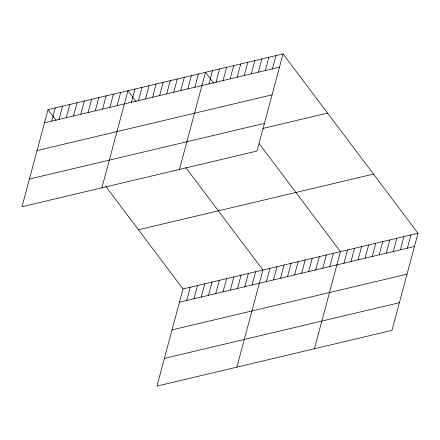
<?xml version="1.0" encoding="UTF-8"?>
<svg xmlns="http://www.w3.org/2000/svg" width="440" height="440" viewBox="0 0 440 440"><rect width="100%" height="100%" fill="white"/><g stroke="black" fill="none" stroke-linecap="round" stroke-linejoin="round"><path stroke-width="0.66" d="M48.021 109.621L22 206.74L257.004 151.041L283.03 53.922L48.021 109.621L56.122 120.379M51.739 121.138L55.286 107.899M59.004 119.416L62.552 106.178M66.27 117.695L69.817 104.456M73.529 115.973L77.077 102.734M80.795 114.252L84.343 101.013M88.061 112.53L91.608 99.292M95.321 110.809L98.868 97.57M102.586 109.087L106.134 95.849M109.852 107.366L113.399 94.127M117.112 105.644L120.659 92.406M101.904 187.803L127.925 90.684L136.026 101.442M131.428 102.251L134.976 89.012M138.479 100.579L142.027 87.34M145.53 98.912L149.078 85.668M152.581 97.24L156.129 84.002M159.627 95.568L163.174 82.33M166.678 93.896L170.225 80.658M173.729 92.224L177.276 78.986M180.78 90.558L184.327 77.314M187.831 88.886L191.378 75.647M194.882 87.213L198.429 73.975M179.454 169.422L205.48 72.303L213.576 83.061M208.978 83.875L212.526 70.631M216.029 82.203L219.577 68.959M223.08 80.531L226.628 67.293M230.131 78.859L233.679 65.621M237.182 77.187L240.73 63.949M105.837 186.439L182.996 288.959L156.97 386.078L391.98 330.38L418 233.261L283.03 53.922M244.233 75.521L247.781 62.277M186.709 300.476L190.256 287.238M251.279 73.849L254.826 60.605M193.974 298.755L197.522 285.516M258.329 72.177L261.877 58.938M201.24 297.033L204.787 283.795M265.381 70.505L268.928 57.266M208.5 295.312L212.047 282.073M272.432 68.833L275.979 55.594M215.765 293.59L219.313 280.352M223.031 291.868L226.578 278.63M230.291 290.147L233.838 276.909M237.556 288.425L241.104 275.187M244.822 286.704L248.369 273.466M252.082 284.983L255.635 271.744M236.874 367.142L262.895 270.023L185.74 167.503M266.398 281.589L269.946 268.351M273.449 279.917L276.997 266.679M280.5 278.251L284.048 265.007M287.551 276.579L291.099 263.335M294.597 274.906L298.15 261.668M301.648 273.235L305.195 259.996M308.699 271.562L312.246 258.324M315.75 269.896L319.297 256.652M322.8 268.224L326.348 254.986M329.852 266.552L333.399 253.314M314.424 348.761L340.45 251.642L259.122 143.578M343.948 263.208L347.495 249.97M350.999 261.541L354.547 248.298M358.05 259.87L361.598 246.631M365.101 258.197L368.649 244.959M372.152 256.526L375.7 243.287M379.203 254.859L382.75 241.615M386.254 253.187L389.802 239.943M393.3 251.515L396.847 238.277M400.351 249.843L403.898 236.605M407.402 248.171L410.949 234.933M44.473 122.859L279.483 67.166M37.059 150.541L272.063 94.842M29.42 179.058L264.423 123.365M262.834 128.447L327.569 113.108M138.452 229.774L373.461 174.081M182.996 288.959L418 233.261M179.448 302.198L414.452 246.505M172.029 329.879L407.033 274.18M164.389 358.397L399.394 302.704"/></g></svg>
